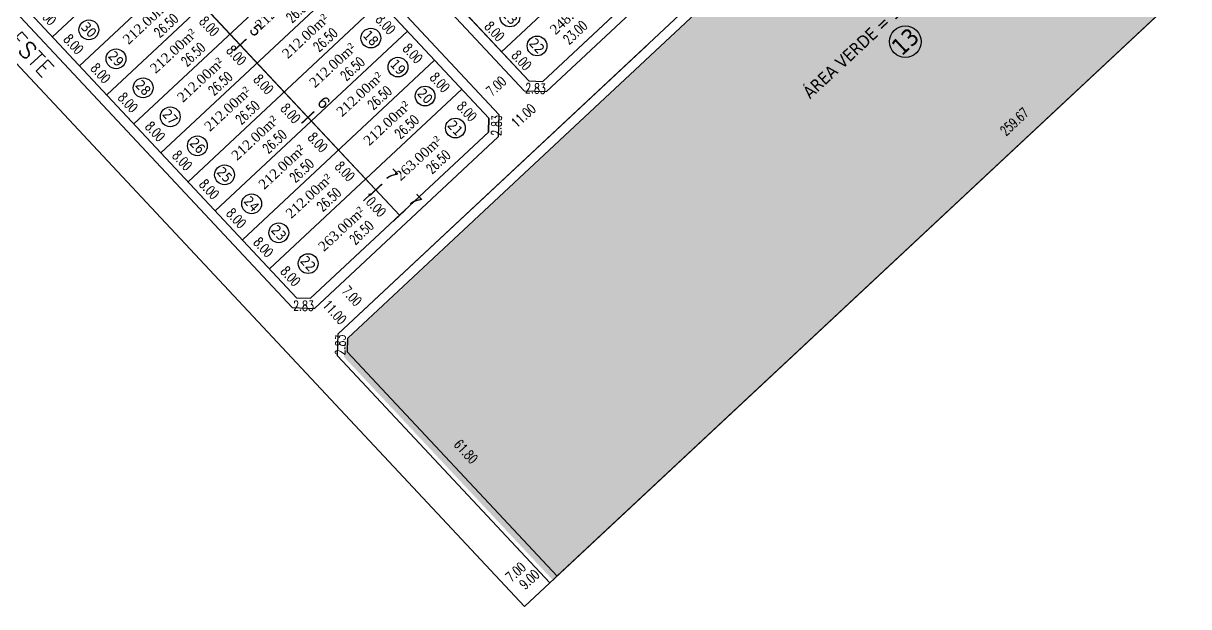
# Model space of a CAD drawing. Header units: metres. Extents: x 436314 to 439216, y 9612307 to 9615043.
# Drawn here: x 437279.8 to 437514.5, y 9614523.7 to 9614641.3 of the extents above; entities that cross this region are included whole.
import ezdxf

# ---------------------------------------------------------------- set-up
doc = ezdxf.new("R2010")
doc.units = ezdxf.units.M
doc.header["$PDMODE"] = 35
doc.header["$PDSIZE"] = 0.1
doc.linetypes.add('ACAD_ISO02W100', pattern=[15, 12, -3])
for name, color, linetype in [('ADUTORA', 90, 'Continuous'), ('AREA', 7, 'Continuous'), ('Auxiliar', 7, 'Continuous'), ('COTAS', 10, 'Continuous'), ('Eixo Acesso', 2, 'ACAD_ISO02W100'), ('Estacas', 7, 'Continuous'), ('Layer3', 1, 'Continuous'), ('M_FIO', 32, 'Continuous'), ('ÁREA', 7, 'Continuous')]:
    doc.layers.add(name, color=color, linetype=linetype)
doc.layers.add('Borda da Terraplenagem', color=7, linetype='Continuous', lineweight=13)
doc.layers.get('0').off()
doc.styles.add('ARIAL', font='arial.ttf')
doc.styles.add('COTAS', font='romans.shx', dxfattribs={"width": 0.7})
doc.styles.add('symplex', font='simplex.shx', dxfattribs={"bigfont": 'bigfont.shx'})
doc.styles.add('tahoma', font='tahoma.ttf')
doc.styles.add('ÁREA', font='times.ttf', dxfattribs={"height": 2})
doc.dimstyles.new('C-75', dxfattribs={"dimtxt": 2, "dimasz": 0.2, "dimexe": 0, "dimexo": 0, "dimgap": 1, "dimtad": 0, "dimzin": 4, "dimdsep": 46, "dimtxsty": 'COTAS', "dimblk1": 'BOL-COT', "dimblk2": 'BOL-COT', "dimsah": 1, "dimcen": 0.1, "dimse1": 1, "dimse2": 1, "dimsd1": 1, "dimsd2": 1, "dimclrd": 8, "dimclre": 256, "dimclrt": 256, "dimaunit": 1, "dimadec": 3, "dimazin": 0, "dimtfac": 0.5, "dimtix": 1, "dimtmove": 0, "dimatfit": 3, "dimldrblk": 'BOL-COT', "dimfxl": 1, "dimtolj": 1, "dimtzin": 0, "dimarcsym": 0})

# ---------------------------------------------------------------- blocks, each defined once
blk = doc.blocks.new('Est')
at = {"const_width": 0.2}
blk.add_lwpolyline([(0, -1.2), (0, 1.2)], dxfattribs=at)
blk = doc.blocks.new('*D128')
at = {"layer": 'Defpoints', "color": 0, "transparency": 16777216}
for p in [(2435.57, 1085.55), (2435.57, 1077.55), (2437.36, 1077.55)]:
    blk.add_point(p, dxfattribs=at)
at = {"layer": 'Layer3', "transparency": 16777216, "insert": (2437.36, 1081.55), "char_height": 2, "attachment_point": 5, "rotation": 270.002, "style": 'COTAS'}
blk.add_mtext('\\A1;8.00', dxfattribs=at)
blk = doc.blocks.new('BOL-COT')
at = {"layer": 'COTAS'}
for p, q in [((-2, 0), (2, 0)), ((0, -3), (0, 3))]:
    blk.add_line(p, q, dxfattribs=at)
blk.add_circle((0, 0), 0.4, dxfattribs=at)
blk = doc.blocks.new('*D129')
at = {"layer": 'Defpoints', "color": 0, "transparency": 16777216}
for p in [(2435.57, 1077.55), (2435.57, 1069.55), (2437.36, 1069.55)]:
    blk.add_point(p, dxfattribs=at)
at = {"layer": 'Layer3', "transparency": 16777216, "insert": (2437.36, 1073.55), "char_height": 2, "attachment_point": 5, "rotation": 270.002, "style": 'COTAS'}
blk.add_mtext('\\A1;8.00', dxfattribs=at)
blk = doc.blocks.new('*D130')
at = {"layer": 'Defpoints', "color": 0, "transparency": 16777216}
for p in [(2435.57, 1069.55), (2435.57, 1061.55), (2437.36, 1061.55)]:
    blk.add_point(p, dxfattribs=at)
at = {"layer": 'Layer3', "transparency": 16777216, "insert": (2437.36, 1065.55), "char_height": 2, "attachment_point": 5, "rotation": 270.002, "style": 'COTAS'}
blk.add_mtext('\\A1;8.00', dxfattribs=at)
blk = doc.blocks.new('*D131')
at = {"layer": 'Defpoints', "color": 0, "transparency": 16777216}
for p in [(2435.57, 1061.48), (2435.57, 1053.48), (2437.36, 1053.48)]:
    blk.add_point(p, dxfattribs=at)
at = {"layer": 'Layer3', "transparency": 16777216, "insert": (2437.36, 1057.48), "char_height": 2, "attachment_point": 5, "rotation": 270.002, "style": 'COTAS'}
blk.add_mtext('\\A1;8.00', dxfattribs=at)
blk = doc.blocks.new('*D132')
at = {"layer": 'Defpoints', "color": 0, "transparency": 16777216}
for p in [(2435.57, 1053.48), (2435.57, 1045.48), (2437.36, 1045.48)]:
    blk.add_point(p, dxfattribs=at)
at = {"layer": 'Layer3', "transparency": 16777216, "insert": (2437.36, 1049.48), "char_height": 2, "attachment_point": 5, "rotation": 270.002, "style": 'COTAS'}
blk.add_mtext('\\A1;8.00', dxfattribs=at)
blk = doc.blocks.new('*D133')
at = {"layer": 'Defpoints', "color": 0, "transparency": 16777216}
for p in [(2435.57, 1045.48), (2435.57, 1037.48), (2437.36, 1037.48)]:
    blk.add_point(p, dxfattribs=at)
at = {"layer": 'Layer3', "transparency": 16777216, "insert": (2437.36, 1041.48), "char_height": 2, "attachment_point": 5, "rotation": 270.002, "style": 'COTAS'}
blk.add_mtext('\\A1;8.00', dxfattribs=at)
blk = doc.blocks.new('*D134')
at = {"layer": 'Defpoints', "color": 0, "transparency": 16777216}
for p in [(2435.57, 1037.55), (2435.57, 1029.55), (2437.36, 1029.55)]:
    blk.add_point(p, dxfattribs=at)
at = {"layer": 'Layer3', "transparency": 16777216, "insert": (2437.36, 1033.55), "char_height": 2, "attachment_point": 5, "rotation": 270.002, "style": 'COTAS'}
blk.add_mtext('\\A1;8.00', dxfattribs=at)
blk = doc.blocks.new('*D135')
at = {"layer": 'Defpoints', "color": 0, "transparency": 16777216}
for p in [(2435.57, 1029.55), (2435.57, 1021.55), (2437.36, 1021.55)]:
    blk.add_point(p, dxfattribs=at)
at = {"layer": 'Layer3', "transparency": 16777216, "insert": (2437.36, 1025.55), "char_height": 2, "attachment_point": 5, "rotation": 270.002, "style": 'COTAS'}
blk.add_mtext('\\A1;8.00', dxfattribs=at)
blk = doc.blocks.new('*D136')
at = {"layer": 'Defpoints', "color": 0, "transparency": 16777216}
for p in [(2435.57, 1021.55), (2435.57, 1013.55), (2437.36, 1013.55)]:
    blk.add_point(p, dxfattribs=at)
at = {"layer": 'Layer3', "transparency": 16777216, "insert": (2437.36, 1017.55), "char_height": 2, "attachment_point": 5, "rotation": 270.002, "style": 'COTAS'}
blk.add_mtext('\\A1;8.00', dxfattribs=at)
blk = doc.blocks.new('*D137')
at = {"layer": 'Defpoints', "color": 0, "transparency": 16777216}
for p in [(2435.57, 1013.55), (2435.57, 1005.55), (2437.36, 1005.55)]:
    blk.add_point(p, dxfattribs=at)
at = {"layer": 'Layer3', "transparency": 16777216, "insert": (2437.36, 1009.55), "char_height": 2, "attachment_point": 5, "rotation": 270.002, "style": 'COTAS'}
blk.add_mtext('\\A1;8.00', dxfattribs=at)
blk = doc.blocks.new('*D148')
at = {"layer": 'Defpoints', "color": 0, "transparency": 16777216}
for p in [(2488.28, 1037.54), (2486, 1029.54), (2488.28, 1029.54)]:
    blk.add_point(p, dxfattribs=at)
at = {"layer": 'Layer3', "transparency": 16777216, "insert": (2486, 1033.54), "char_height": 2, "attachment_point": 5, "rotation": 270.002, "style": 'COTAS'}
blk.add_mtext('\\A1;8.00', dxfattribs=at)
blk = doc.blocks.new('*D149')
at = {"layer": 'Defpoints', "color": 0, "transparency": 16777216}
for p in [(2488.28, 1029.54), (2486, 1021.54), (2488.28, 1021.54)]:
    blk.add_point(p, dxfattribs=at)
at = {"layer": 'Layer3', "transparency": 16777216, "insert": (2486, 1025.54), "char_height": 2, "attachment_point": 5, "rotation": 270.002, "style": 'COTAS'}
blk.add_mtext('\\A1;8.00', dxfattribs=at)
blk = doc.blocks.new('*D150')
at = {"layer": 'Defpoints', "color": 0, "transparency": 16777216}
for p in [(2488.28, 1021.54), (2486, 1013.54), (2488.28, 1013.54)]:
    blk.add_point(p, dxfattribs=at)
at = {"layer": 'Layer3', "transparency": 16777216, "insert": (2486, 1017.54), "char_height": 2, "attachment_point": 5, "rotation": 270.002, "style": 'COTAS'}
blk.add_mtext('\\A1;8.00', dxfattribs=at)
blk = doc.blocks.new('*D151')
at = {"layer": 'Defpoints', "color": 0, "transparency": 16777216}
for p in [(2488.28, 1013.54), (2486, 1005.54), (2488.28, 1005.54)]:
    blk.add_point(p, dxfattribs=at)
at = {"layer": 'Layer3', "transparency": 16777216, "insert": (2486, 1009.54), "char_height": 2, "attachment_point": 5, "rotation": 270.002, "style": 'COTAS'}
blk.add_mtext('\\A1;8.00', dxfattribs=at)
blk = doc.blocks.new('*D152')
at = {"layer": 'Defpoints', "color": 0, "transparency": 16777216}
for p in [(2457.27, 1013.52), (2457.27, 1003.52), (2459.49, 1003.52)]:
    blk.add_point(p, dxfattribs=at)
at = {"layer": 'Layer3', "transparency": 16777216, "insert": (2459.49, 1008.59), "char_height": 2, "attachment_point": 5, "rotation": 270.002, "style": 'COTAS'}
blk.add_mtext('\\A1;10.00', dxfattribs=at)
blk = doc.blocks.new('*D153')
at = {"layer": 'Defpoints', "color": 0, "transparency": 16777216}
for p in [(2457.27, 1021.52), (2457.27, 1013.52), (2459.8, 1013.52)]:
    blk.add_point(p, dxfattribs=at)
at = {"layer": 'Layer3', "transparency": 16777216, "insert": (2459.8, 1017.52), "char_height": 2, "attachment_point": 5, "rotation": 270.002, "style": 'COTAS'}
blk.add_mtext('\\A1;8.00', dxfattribs=at)
blk = doc.blocks.new('*D154')
at = {"layer": 'Defpoints', "color": 0, "transparency": 16777216}
for p in [(2457.27, 1029.52), (2457.27, 1021.52), (2459.8, 1021.52)]:
    blk.add_point(p, dxfattribs=at)
at = {"layer": 'Layer3', "transparency": 16777216, "insert": (2459.8, 1025.52), "char_height": 2, "attachment_point": 5, "rotation": 270.002, "style": 'COTAS'}
blk.add_mtext('\\A1;8.00', dxfattribs=at)
blk = doc.blocks.new('*D155')
at = {"layer": 'Defpoints', "color": 0, "transparency": 16777216}
for p in [(2457.27, 1037.52), (2457.27, 1029.52), (2459.8, 1029.52)]:
    blk.add_point(p, dxfattribs=at)
at = {"layer": 'Layer3', "transparency": 16777216, "insert": (2459.8, 1033.52), "char_height": 2, "attachment_point": 5, "rotation": 270.002, "style": 'COTAS'}
blk.add_mtext('\\A1;8.00', dxfattribs=at)
blk = doc.blocks.new('*D156')
at = {"layer": 'Defpoints', "color": 0, "transparency": 16777216}
for p in [(2457.27, 1045.52), (2457.27, 1037.52), (2459.8, 1037.52)]:
    blk.add_point(p, dxfattribs=at)
at = {"layer": 'Layer3', "transparency": 16777216, "insert": (2459.8, 1041.52), "char_height": 2, "attachment_point": 5, "rotation": 270.002, "style": 'COTAS'}
blk.add_mtext('\\A1;8.00', dxfattribs=at)
blk = doc.blocks.new('*D157')
at = {"layer": 'Defpoints', "color": 0, "transparency": 16777216}
for p in [(2457.27, 1053.52), (2457.27, 1045.52), (2459.8, 1045.52)]:
    blk.add_point(p, dxfattribs=at)
at = {"layer": 'Layer3', "transparency": 16777216, "insert": (2459.8, 1049.52), "char_height": 2, "attachment_point": 5, "rotation": 270.002, "style": 'COTAS'}
blk.add_mtext('\\A1;8.00', dxfattribs=at)
blk = doc.blocks.new('*D158')
at = {"layer": 'Defpoints', "color": 0, "transparency": 16777216}
for p in [(2457.27, 1061.52), (2457.27, 1053.52), (2459.8, 1053.52)]:
    blk.add_point(p, dxfattribs=at)
at = {"layer": 'Layer3', "transparency": 16777216, "insert": (2459.8, 1057.52), "char_height": 2, "attachment_point": 5, "rotation": 270.002, "style": 'COTAS'}
blk.add_mtext('\\A1;8.00', dxfattribs=at)
blk = doc.blocks.new('*D191')
at = {"layer": 'Defpoints', "color": 0, "transparency": 16777216}
for p in [(2466.81, 1071.59), (2440.31, 1069.54), (2466.81, 1069.54)]:
    blk.add_point(p, dxfattribs=at)
at = {"layer": 'Layer3', "transparency": 16777216, "insert": (2453.56, 1071.59), "char_height": 2, "attachment_point": 5, "rotation": 0.002, "style": 'COTAS'}
blk.add_mtext('\\A1;26.50', dxfattribs=at)
blk = doc.blocks.new('*D193')
at = {"layer": 'Defpoints', "color": 0, "transparency": 16777216}
for p in [(2466.81, 1063.59), (2440.31, 1061.54), (2466.81, 1061.54)]:
    blk.add_point(p, dxfattribs=at)
at = {"layer": 'Layer3', "transparency": 16777216, "insert": (2453.56, 1063.59), "char_height": 2, "attachment_point": 5, "rotation": 0.002, "style": 'COTAS'}
blk.add_mtext('\\A1;26.50', dxfattribs=at)
blk = doc.blocks.new('*D194')
at = {"layer": 'Defpoints', "color": 0, "transparency": 16777216}
for p in [(2488.28, 1055.59), (2461.78, 1053.54), (2488.28, 1053.54)]:
    blk.add_point(p, dxfattribs=at)
at = {"layer": 'Layer3', "transparency": 16777216, "insert": (2475.03, 1055.59), "char_height": 2, "attachment_point": 5, "rotation": 0.002, "style": 'COTAS'}
blk.add_mtext('\\A1;26.50', dxfattribs=at)
blk = doc.blocks.new('*D195')
at = {"layer": 'Defpoints', "color": 0, "transparency": 16777216}
for p in [(2466.81, 1055.59), (2440.31, 1053.54), (2466.81, 1053.54)]:
    blk.add_point(p, dxfattribs=at)
at = {"layer": 'Layer3', "transparency": 16777216, "insert": (2453.56, 1055.59), "char_height": 2, "attachment_point": 5, "rotation": 0.002, "style": 'COTAS'}
blk.add_mtext('\\A1;26.50', dxfattribs=at)
blk = doc.blocks.new('*D196')
at = {"layer": 'Defpoints', "color": 0, "transparency": 16777216}
for p in [(2488.28, 1047.59), (2461.78, 1045.54), (2488.28, 1045.54)]:
    blk.add_point(p, dxfattribs=at)
at = {"layer": 'Layer3', "transparency": 16777216, "insert": (2475.03, 1047.59), "char_height": 2, "attachment_point": 5, "rotation": 0.002, "style": 'COTAS'}
blk.add_mtext('\\A1;26.50', dxfattribs=at)
blk = doc.blocks.new('*D197')
at = {"layer": 'Defpoints', "color": 0, "transparency": 16777216}
for p in [(2466.81, 1047.59), (2440.31, 1045.54), (2466.81, 1045.54)]:
    blk.add_point(p, dxfattribs=at)
at = {"layer": 'Layer3', "transparency": 16777216, "insert": (2453.56, 1047.59), "char_height": 2, "attachment_point": 5, "rotation": 0.002, "style": 'COTAS'}
blk.add_mtext('\\A1;26.50', dxfattribs=at)
blk = doc.blocks.new('*D198')
at = {"layer": 'Defpoints', "color": 0, "transparency": 16777216}
for p in [(2461.78, 1037.54), (2488.28, 1039.59), (2488.28, 1037.54)]:
    blk.add_point(p, dxfattribs=at)
at = {"layer": 'Layer3', "transparency": 16777216, "insert": (2475.03, 1039.59), "char_height": 2, "attachment_point": 5, "rotation": 0.002, "style": 'COTAS'}
blk.add_mtext('\\A1;26.50', dxfattribs=at)
blk = doc.blocks.new('*D199')
at = {"layer": 'Defpoints', "color": 0, "transparency": 16777216}
for p in [(2440.31, 1037.54), (2466.81, 1039.59), (2466.81, 1037.54)]:
    blk.add_point(p, dxfattribs=at)
at = {"layer": 'Layer3', "transparency": 16777216, "insert": (2453.56, 1039.59), "char_height": 2, "attachment_point": 5, "rotation": 0.002, "style": 'COTAS'}
blk.add_mtext('\\A1;26.50', dxfattribs=at)
blk = doc.blocks.new('*D200')
at = {"layer": 'Defpoints', "color": 0, "transparency": 16777216}
for p in [(2488.28, 1031.59), (2461.78, 1029.54), (2488.28, 1029.54)]:
    blk.add_point(p, dxfattribs=at)
at = {"layer": 'Layer3', "transparency": 16777216, "insert": (2475.03, 1031.59), "char_height": 2, "attachment_point": 5, "rotation": 0.002, "style": 'COTAS'}
blk.add_mtext('\\A1;26.50', dxfattribs=at)
blk = doc.blocks.new('*D201')
at = {"layer": 'Defpoints', "color": 0, "transparency": 16777216}
for p in [(2466.81, 1031.59), (2440.31, 1029.54), (2466.81, 1029.54)]:
    blk.add_point(p, dxfattribs=at)
at = {"layer": 'Layer3', "transparency": 16777216, "insert": (2453.56, 1031.59), "char_height": 2, "attachment_point": 5, "rotation": 0.002, "style": 'COTAS'}
blk.add_mtext('\\A1;26.50', dxfattribs=at)
blk = doc.blocks.new('*D202')
at = {"layer": 'Defpoints', "color": 0, "transparency": 16777216}
for p in [(2488.28, 1023.59), (2461.78, 1021.54), (2488.28, 1021.54)]:
    blk.add_point(p, dxfattribs=at)
at = {"layer": 'Layer3', "transparency": 16777216, "insert": (2475.03, 1023.59), "char_height": 2, "attachment_point": 5, "rotation": 0.002, "style": 'COTAS'}
blk.add_mtext('\\A1;26.50', dxfattribs=at)
blk = doc.blocks.new('*D203')
at = {"layer": 'Defpoints', "color": 0, "transparency": 16777216}
for p in [(2466.81, 1023.59), (2440.32, 1021.54), (2466.81, 1021.54)]:
    blk.add_point(p, dxfattribs=at)
at = {"layer": 'Layer3', "transparency": 16777216, "insert": (2453.56, 1023.59), "char_height": 2, "attachment_point": 5, "rotation": 0.002, "style": 'COTAS'}
blk.add_mtext('\\A1;26.50', dxfattribs=at)
blk = doc.blocks.new('*D204')
at = {"layer": 'Defpoints', "color": 0, "transparency": 16777216}
for p in [(2488.28, 1015.59), (2461.78, 1013.54), (2488.28, 1013.54)]:
    blk.add_point(p, dxfattribs=at)
at = {"layer": 'Layer3', "transparency": 16777216, "insert": (2475.03, 1015.59), "char_height": 2, "attachment_point": 5, "rotation": 0.002, "style": 'COTAS'}
blk.add_mtext('\\A1;26.50', dxfattribs=at)
blk = doc.blocks.new('*D205')
at = {"layer": 'Defpoints', "color": 0, "transparency": 16777216}
for p in [(2466.82, 1015.59), (2440.32, 1013.54), (2466.82, 1013.54)]:
    blk.add_point(p, dxfattribs=at)
at = {"layer": 'Layer3', "transparency": 16777216, "insert": (2453.57, 1015.59), "char_height": 2, "attachment_point": 5, "rotation": 0.002, "style": 'COTAS'}
blk.add_mtext('\\A1;26.50', dxfattribs=at)
blk = doc.blocks.new('*D206')
at = {"layer": 'Defpoints', "color": 0, "transparency": 16777216}
for p in [(2488.1, 1006.1), (2461.6, 1004.05), (2488.1, 1004.05)]:
    blk.add_point(p, dxfattribs=at)
at = {"layer": 'Layer3', "transparency": 16777216, "insert": (2474.85, 1006.1), "char_height": 2, "attachment_point": 5, "rotation": 0.002, "style": 'COTAS'}
blk.add_mtext('\\A1;26.50', dxfattribs=at)
blk = doc.blocks.new('*D207')
at = {"layer": 'Defpoints', "color": 0, "transparency": 16777216}
for p in [(2467.06, 1006.24), (2440.56, 1004.19), (2467.06, 1004.2)]:
    blk.add_point(p, dxfattribs=at)
at = {"layer": 'Layer3', "transparency": 16777216, "insert": (2453.81, 1006.24), "char_height": 2, "attachment_point": 5, "rotation": 0.002, "style": 'COTAS'}
blk.add_mtext('\\A1;26.50', dxfattribs=at)
blk = doc.blocks.new('*D344')
at = {"layer": 'Defpoints', "color": 0, "transparency": 16777216}
for p in [(2499.28, 1021.55), (2499.28, 1013.55), (2501.07, 1013.55)]:
    blk.add_point(p, dxfattribs=at)
at = {"layer": 'Layer3', "transparency": 16777216, "insert": (2501.07, 1017.55), "char_height": 2, "attachment_point": 5, "rotation": 270.002, "style": 'COTAS'}
blk.add_mtext('\\A1;8.00', dxfattribs=at)
blk = doc.blocks.new('*D346')
at = {"layer": 'Defpoints', "color": 0, "transparency": 16777216}
for p in [(2524.28, 1015.58), (2499.28, 1013.54), (2524.28, 1013.55)]:
    blk.add_point(p, dxfattribs=at)
at = {"layer": 'Layer3', "transparency": 16777216, "insert": (2511.78, 1015.58), "char_height": 2, "attachment_point": 5, "rotation": 0.0222, "style": 'COTAS'}
blk.add_mtext('\\A1;25.00', dxfattribs=at)
blk = doc.blocks.new('*D349')
at = {"layer": 'Defpoints', "color": 0, "transparency": 16777216}
for p in [(2499.28, 1013.55), (2499.28, 1005.55), (2501.07, 1005.55)]:
    blk.add_point(p, dxfattribs=at)
at = {"layer": 'Layer3', "transparency": 16777216, "insert": (2501.07, 1009.55), "char_height": 2, "attachment_point": 5, "rotation": 270.002, "style": 'COTAS'}
blk.add_mtext('\\A1;8.00', dxfattribs=at)
blk = doc.blocks.new('*D350')
at = {"layer": 'Defpoints', "color": 0, "transparency": 16777216}
for p in [(2524.28, 1006.3), (2501.28, 1003.55), (2524.28, 1003.55)]:
    blk.add_point(p, dxfattribs=at)
at = {"layer": 'Layer3', "transparency": 16777216, "insert": (2512.78, 1006.3), "char_height": 2, "attachment_point": 5, "rotation": 0.002, "style": 'COTAS'}
blk.add_mtext('\\A1;23.00', dxfattribs=at)
blk = doc.blocks.new('*D356')
at = {"layer": 'Defpoints', "color": 0, "transparency": 16777216}
for p in [(2499.28, 1005.55), (2500.23, 1002.5), (2501.28, 1003.55)]:
    blk.add_point(p, dxfattribs=at)
at = {"layer": 'Layer3', "transparency": 16777216, "insert": (2499.23, 1003.5), "char_height": 2, "attachment_point": 5, "rotation": 315.002, "style": 'COTAS'}
blk.add_mtext('\\A1;2.83', dxfattribs=at)
blk = doc.blocks.new('*D357')
at = {"layer": 'Defpoints', "color": 0, "transparency": 16777216}
for p in [(2488.28, 1005.54), (2486.28, 1003.54), (2489.4, 1004.43)]:
    blk.add_point(p, dxfattribs=at)
at = {"layer": 'Layer3', "transparency": 16777216, "insert": (2488.4, 1003.43), "char_height": 2, "attachment_point": 5, "rotation": 45.002, "style": 'COTAS'}
blk.add_mtext('\\A1;2.83', dxfattribs=at)
blk = doc.blocks.new('*D358')
at = {"layer": 'Defpoints', "color": 0, "transparency": 16777216}
for p in [(2435.28, 1005.54), (2436.25, 1002.45), (2437.34, 1003.6)]:
    blk.add_point(p, dxfattribs=at)
at = {"layer": 'Layer3', "transparency": 16777216, "insert": (2435.22, 1003.42), "char_height": 2, "attachment_point": 5, "rotation": 316.6421, "style": 'COTAS'}
blk.add_mtext('\\A1;2.83', dxfattribs=at)
blk = doc.blocks.new('*D840')
at = {"layer": 'Defpoints', "color": 0, "transparency": 16777216}
for p in [(2435.28, 990.54), (2435.28, 928.74), (2439.04, 928.74)]:
    blk.add_point(p, dxfattribs=at)
at = {"layer": 'Layer3', "transparency": 16777216, "insert": (2439.04, 959.64), "char_height": 2, "attachment_point": 5, "rotation": 270.002, "style": 'COTAS'}
blk.add_mtext('\\A1;61.80', dxfattribs=at)
blk = doc.blocks.new('*D841')
at = {"layer": 'Defpoints', "color": 0, "transparency": 16777216}
for p in [(2434.24, 991.58), (2435.28, 990.54), (2437.28, 992.54)]:
    blk.add_point(p, dxfattribs=at)
at = {"layer": 'Layer3', "transparency": 16777216, "insert": (2435.24, 992.58), "char_height": 2, "attachment_point": 5, "rotation": 45.002, "style": 'COTAS'}
blk.add_mtext('\\A1;2.83', dxfattribs=at)
blk = doc.blocks.new('*D869')
at = {"layer": 'Defpoints', "color": 0, "transparency": 16777216}
for p in [(2435.28, 932.1), (2426.28, 928.74), (2435.28, 928.74)]:
    blk.add_point(p, dxfattribs=at)
at = {"layer": 'Layer3', "transparency": 16777216, "insert": (2430.78, 932.1), "char_height": 2, "attachment_point": 5, "rotation": 0.002, "style": 'COTAS'}
blk.add_mtext('\\A1;9.00', dxfattribs=at)
blk = doc.blocks.new('*D870')
at = {"layer": 'Defpoints', "color": 0, "transparency": 16777216}
for p in [(2426.28, 935.63), (2433.28, 935.59), (2433.28, 935.03)]:
    blk.add_point(p, dxfattribs=at)
at = {"layer": 'Layer3', "transparency": 16777216, "insert": (2429.78, 935.05), "char_height": 2, "attachment_point": 5, "rotation": 359.616, "style": 'COTAS'}
blk.add_mtext('\\A1;7.00', dxfattribs=at)
blk = doc.blocks.new('*D885')
at = {"layer": 'Defpoints', "color": 0, "transparency": 16777216}
for p in [(2488.28, 1005.65), (2499.28, 1005.55), (2499.23, 1001.12)]:
    blk.add_point(p, dxfattribs=at)
at = {"layer": 'Layer3', "transparency": 16777216, "insert": (2493.73, 1001.18), "char_height": 2, "attachment_point": 5, "rotation": 359.4357, "style": 'COTAS'}
blk.add_mtext('\\A1;11.00', dxfattribs=at)
blk = doc.blocks.new('*D886')
at = {"layer": 'Defpoints', "color": 0, "transparency": 16777216}
for p in [(2490.28, 1009.26), (2497.28, 1009.26), (2497.28, 1009.26)]:
    blk.add_point(p, dxfattribs=at)
at = {"layer": 'Layer3', "transparency": 16777216, "insert": (2493.78, 1009.26), "char_height": 2, "attachment_point": 5, "rotation": 0.002, "style": 'COTAS'}
blk.add_mtext('\\A1;7.00', dxfattribs=at)
blk = doc.blocks.new('*D887')
at = {"layer": 'Defpoints', "color": 0, "transparency": 16777216}
for p in [(2437.48, 1001.7), (2437.48, 994.7), (2443.68, 994.7)]:
    blk.add_point(p, dxfattribs=at)
at = {"layer": 'Layer3', "transparency": 16777216, "insert": (2443.68, 998.2), "char_height": 2, "attachment_point": 5, "rotation": 270.002, "style": 'COTAS'}
blk.add_mtext('\\A1;7.00', dxfattribs=at)
blk = doc.blocks.new('*D888')
at = {"layer": 'Defpoints', "color": 0, "transparency": 16777216}
for p in [(2437.24, 1003.7), (2437.24, 992.7), (2438.91, 992.7)]:
    blk.add_point(p, dxfattribs=at)
at = {"layer": 'Layer3', "transparency": 16777216, "insert": (2438.91, 998.2), "char_height": 2, "attachment_point": 5, "rotation": 270.002, "style": 'COTAS'}
blk.add_mtext('\\A1;11.00', dxfattribs=at)
blk = doc.blocks.new('*D908')
at = {"layer": 'Defpoints', "color": 0, "transparency": 16777216}
for p in [(2437.27, 992.53), (2692.95, 992.54), (2692.95, 988.64)]:
    blk.add_point(p, dxfattribs=at)
at = {"layer": 'Layer3', "transparency": 16777216, "insert": (2565.11, 988.64), "char_height": 2, "attachment_point": 5, "rotation": 0.002, "style": 'COTAS'}
blk.add_mtext('\\A1;255.68', dxfattribs=at)
blk = doc.blocks.new('atutu')
at = {"layer": 'Layer3'}
h = blk.add_hatch(dxfattribs=at)
h.set_pattern_fill('AR-SAND', color=85)
h.set_pattern_definition([(37.5, (-475198.4406, -9591283.7162), (-0.0629933581, 1.92682376901), [0, -1.52, 0, -1.7, 0, -1.625]), (7.5, (-475198.4406, -9591283.7162), (1.7697767053, 2.8221460652), [0, -0.82, 0, -1.37, 0, -0.525]), (327.5, (-475199.6706, -9591283.7162), (3.11414186175, 0.00565905354), [0, -0.5, 0, -1.8, 0, -2.35]), (317.5, (-475199.6706, -9591283.7162), (3.0061266046, 0.8776755649), [0, -0.25, 0, -1.18, 0, -1.35])])
h.paths.add_polyline_path([(2436.127, 992.384), (2434.127, 990.384), (2434.129, 928.596), (2693.799, 928.596), (2693.797, 990.394), (2691.797, 992.394)])
h.paths.add_polyline_path([(2562.125, 959.38, -1), (2555.759, 959.38, -1)], flags=0)
h.paths.add_polyline_path([(2559.99, 986.99), (2567.923, 986.991), (2567.923, 989.991), (2559.99, 989.99)], flags=24)
h.paths.add_polyline_path([(2688.788, 962.76), (2688.788, 956.227), (2691.788, 956.227), (2691.788, 962.76)], flags=24)
h.paths.add_polyline_path([(2435.672, 962.751), (2435.672, 956.218), (2438.672, 956.218), (2438.672, 962.751)], flags=24)
h.paths.add_polyline_path([(2555.31, 955.797), (2562.316, 955.797), (2562.315, 963.357), (2555.309, 963.357)], flags=24)
h.paths.add_polyline_path([(2559.997, 931.098), (2567.931, 931.098), (2567.931, 934.098), (2559.997, 934.098)], flags=24)
h.paths.add_polyline_path([(2535.918, 962.316), (2582.059, 962.281), (2582.063, 968.373), (2535.923, 968.409)], flags=24)
h = blk.add_hatch(color=101, dxfattribs=at)
h.dxf.hatch_style = 1
h.set_gradient(color1=(131, 236, 156), color2=(83, 228, 117), one_color=1, tint=0.61)
h.paths.add_polyline_path([(2562.407, 957.357, 1), (2557.779, 961.727, 1)])
at = {"layer": 'Layer3', "color": 0}
for p, q in [((2435.278, 1005.543), (2437.278, 1003.543)), ((2488.278, 1005.545), (2486.278, 1003.545)), ((2499.278, 1005.545), (2501.278, 1003.545)), ((2435.278, 990.543), (2437.278, 992.543))]:
    blk.add_line(p, q, dxfattribs=at)
for points in [[(2829.271, 1186.553), (2863.271, 1186.554), (2863.271, 928.758), (2435.281, 928.759)], [(2461.778, 1003.544), (2461.773, 1150.544)], [(2435.273, 1148.543), (2435.278, 1005.543)], [(2488.273, 1148.545), (2488.278, 1005.545)], [(2499.273, 1148.545), (2499.278, 1005.545)], [(2435.275, 1077.543), (2488.275, 1077.545)], [(2435.276, 1069.543), (2488.276, 1069.545)], [(2435.276, 1061.543), (2488.276, 1061.545)], [(2435.276, 1053.543), (2488.276, 1053.545)], [(2435.276, 1045.543), (2488.276, 1045.545)], [(2435.277, 1037.543), (2488.277, 1037.545)], [(2435.277, 1029.543), (2488.277, 1029.545)], [(2435.277, 1021.543), (2488.277, 1021.545)], [(2435.278, 1013.543), (2488.278, 1013.545)], [(2499.278, 1013.545), (2549.278, 1013.547)], [(2437.278, 1003.543), (2486.278, 1003.545)], [(2501.278, 1003.545), (2547.278, 1003.547)], [(2435.278, 990.543), (2435.281, 928.743)], [(2437.278, 992.543), (2692.948, 992.552)], [(2426.282, 928.758), (2863.281, 928.758)]]:
    blk.add_lwpolyline(points, dxfattribs=at)
for centre, radius in [((2441.605, 1073.564), 1.991), ((2441.606, 1065.564), 1.991), ((2441.606, 1057.564), 1.991), ((2441.606, 1049.564), 1.991), ((2441.607, 1041.564), 1.991), ((2441.607, 1033.564), 1.991), ((2481.947, 1033.565), 1.991), ((2441.607, 1025.564), 1.991), ((2481.947, 1025.565), 1.991), ((2441.607, 1017.564), 1.991), ((2481.947, 1017.565), 1.991), ((2505.317, 1017.557), 1.991), ((2505.317, 1009.557), 1.991), ((2441.696, 1008.994), 1.991), ((2482.015, 1008.698), 1.991), ((2560.093, 959.542), 3.183)]:
    blk.add_circle(centre, radius, dxfattribs=at)
at = {"layer": 'M_FIO'}
for p, q in [((2433.279, 1004.716), (2436.452, 1001.543)), ((2433.279, 1004.716), (2436.452, 1001.543)), ((2490.278, 1004.717), (2487.106, 1001.545)), ((2490.278, 1004.717), (2487.106, 1001.545)), ((2497.278, 1004.717), (2500.45, 1001.545)), ((2497.278, 1004.717), (2500.45, 1001.545)), ((2433.28, 991.384), (2436.45, 994.554)), ((2433.28, 991.384), (2436.45, 994.554))]:
    blk.add_line(p, q, dxfattribs=at)
for points in [[(2426.273, 1186.078), (2426.282, 928.758)], [(2426.273, 1186.078), (2426.282, 928.758)], [(2433.274, 1149.373), (2433.279, 1004.716)], [(2433.274, 1149.373), (2433.279, 1004.716)], [(2490.273, 1149.373), (2490.278, 1004.717)], [(2490.273, 1149.373), (2490.278, 1004.717)], [(2497.273, 1149.374), (2497.278, 1004.717)], [(2497.273, 1149.374), (2497.278, 1004.717)], [(2436.452, 1001.543), (2487.106, 1001.545)], [(2436.452, 1001.543), (2487.106, 1001.545)], [(2500.45, 1001.545), (2548.106, 1001.547)], [(2500.45, 1001.545), (2548.106, 1001.547)], [(2436.45, 994.543), (2534.78, 994.547)], [(2436.45, 994.543), (2521.437, 994.546)], [(2433.28, 991.373), (2433.282, 928.743)], [(2433.28, 991.373), (2433.282, 928.743)]]:
    blk.add_lwpolyline(points, dxfattribs=at)
at = {"layer": 'ADUTORA', "color": 7, "style": 'symplex'}
blk.add_text('AV. CONTORNO OESTE', height=3.2843, rotation=270.02567, dxfattribs=at).set_placement((2428.142, 1120.795))
at = {"layer": 'AREA', "color": 0, "linetype": 'ByBlock', "lineweight": -2, "style": 'tahoma'}
blk.add_text('ÁREA VERDE = 16.562,95m²', height=2.5, rotation=359.95573, dxfattribs=at).set_placement((2538.103, 964.115))
at = {"layer": 'Layer3', "color": 5, "char_height": 2, "attachment_point": 5, "rotation": 270.04973, "style": 'tahoma'}
for s, insert in [('\\A1;30', (2441.605, 1073.564)), ('\\A1;29', (2441.606, 1065.564)), ('\\A1;28', (2441.606, 1057.564)), ('\\A1;27', (2441.606, 1049.564)), ('\\A1;26', (2441.607, 1041.564)), ('\\A1;25', (2441.607, 1033.564)), ('\\A1;18', (2481.947, 1033.565)), ('\\A1;24', (2441.607, 1025.564)), ('\\A1;19', (2481.947, 1025.565)), ('\\A1;23', (2441.607, 1017.564)), ('\\A1;20', (2481.947, 1017.565)), ('\\A1;23', (2505.317, 1017.557)), ('\\A1;22', (2441.696, 1008.994)), ('\\A1;21', (2482.015, 1008.698)), ('\\A1;22', (2505.317, 1009.557))]:
    blk.add_mtext(s, dxfattribs=dict(at, insert=insert))
at = {"layer": 'Layer3', "color": 1, "insert": (2560.093, 959.542), "char_height": 3.5, "attachment_point": 5, "rotation": 0.00204, "style": 'tahoma'}
blk.add_mtext('\\A1;13', dxfattribs=at)
at = {"layer": 'Layer3', "insert": (2565.115, 932.744), "char_height": 2, "attachment_point": 5, "rotation": 0.00204, "style": 'COTAS'}
blk.add_mtext('\\A1;259.67', dxfattribs=at)
at = {"layer": 'ÁREA', "linetype": 'Continuous', "lineweight": -2, "extrusion": (0.026231, -0.000470843, 0.999656), "style": 'ÁREA'}
for s, p in [('212.00m²', (1109.57, -2425.099, 59.091)), ('212.00m²', (1101.571, -2425.243, 59.095)), ('212.00m²', (1093.573, -2425.387, 59.099)), ('212.00m²', (1093.959, -2446.838, 59.662)), ('212.00m²', (1085.574, -2425.531, 59.103)), ('212.00m²', (1085.96, -2446.982, 59.666)), ('212.00m²', (1077.575, -2425.675, 59.106)), ('212.00m²', (1077.961, -2447.126, 59.669)), ('212.00m²', (1069.577, -2425.818, 59.11)), ('212.00m²', (1069.963, -2447.27, 59.673)), ('212.00m²', (1061.578, -2425.962, 59.114)), ('212.00m²', (1061.964, -2447.414, 59.677)), ('263.00m²', (1052.235, -2426.375, 59.125)), ('263.00m²', (1052.469, -2447.405, 59.677)), ('248.00m²', (1053.441, -2490.251, 60.801))]:
    blk.add_text(s, height=2, rotation=271, dxfattribs=at).set_placement(p)
at = {"layer": 'Layer3', "color": 0}
for p1, p2, distance, picture, middle in [((2435.566, 1085.552), (2435.566, 1077.552), 1.792, '*D128', (2437.358, 1081.552)), ((2435.566, 1077.552), (2435.566, 1069.552), 1.792, '*D129', (2437.358, 1073.552)), ((2440.313, 1069.543), (2466.813, 1069.544), 2.046, '*D191', (2453.563, 1071.59)), ((2435.566, 1069.552), (2435.566, 1061.552), 1.792, '*D130', (2437.359, 1065.552)), ((2440.314, 1061.543), (2466.814, 1061.544), 2.046, '*D193', (2453.564, 1063.59)), ((2435.566, 1061.476), (2435.567, 1053.476), 1.792, '*D131', (2437.359, 1057.476)), ((2457.265, 1061.52), (2457.265, 1053.52), 2.531, '*D158', (2459.796, 1057.52)), ((2440.314, 1053.543), (2466.814, 1053.544), 2.046, '*D195', (2453.564, 1055.59)), ((2461.776, 1053.544), (2488.276, 1053.545), 2.046, '*D194', (2475.026, 1055.591)), ((2435.567, 1053.476), (2435.567, 1045.476), 1.792, '*D132', (2437.359, 1049.476)), ((2457.265, 1053.52), (2457.266, 1045.52), 2.531, '*D157', (2459.796, 1049.52)), ((2440.314, 1045.543), (2466.814, 1045.544), 2.046, '*D197', (2453.564, 1047.59)), ((2461.776, 1045.544), (2488.276, 1045.545), 2.046, '*D196', (2475.026, 1047.591)), ((2435.567, 1045.476), (2435.567, 1037.476), 1.792, '*D133', (2437.359, 1041.476)), ((2457.266, 1045.52), (2457.266, 1037.52), 2.531, '*D156', (2459.796, 1041.52)), ((2440.314, 1037.543), (2466.814, 1037.544), 2.046, '*D199', (2453.564, 1039.59)), ((2461.777, 1037.544), (2488.277, 1037.545), 2.046, '*D198', (2475.027, 1039.591)), ((2435.567, 1037.552), (2435.568, 1029.552), 1.792, '*D134', (2437.36, 1033.552)), ((2457.266, 1037.52), (2457.266, 1029.52), 2.531, '*D155', (2459.797, 1033.52)), ((2488.277, 1037.545), (2488.277, 1029.545), -2.28, '*D148', (2485.997, 1033.545)), ((2440.315, 1029.543), (2466.815, 1029.544), 2.046, '*D201', (2453.565, 1031.59)), ((2461.777, 1029.544), (2488.277, 1029.545), 2.046, '*D200', (2475.027, 1031.591)), ((2435.568, 1029.552), (2435.568, 1021.552), 1.792, '*D135', (2437.36, 1025.552)), ((2457.266, 1029.52), (2457.267, 1021.52), 2.531, '*D154', (2459.797, 1025.52)), ((2488.277, 1029.545), (2488.277, 1021.545), -2.28, '*D149', (2485.997, 1025.545)), ((2440.315, 1021.543), (2466.815, 1021.544), 2.046, '*D203', (2453.565, 1023.59)), ((2461.777, 1021.544), (2488.277, 1021.545), 2.046, '*D202', (2475.027, 1023.591)), ((2435.568, 1021.552), (2435.568, 1013.552), 1.792, '*D136', (2437.36, 1017.552)), ((2457.267, 1021.52), (2457.267, 1013.52), 2.531, '*D153', (2459.797, 1017.52)), ((2488.277, 1021.545), (2488.278, 1013.545), -2.28, '*D150', (2485.998, 1017.545)), ((2499.277, 1021.545), (2499.278, 1013.545), 1.792, '*D344', (2501.07, 1017.545)), ((2440.315, 1013.543), (2466.815, 1013.544), 2.046, '*D205', (2453.565, 1015.59)), ((2461.778, 1013.544), (2488.278, 1013.545), 2.046, '*D204', (2475.027, 1015.591)), ((2499.278, 1013.536), (2524.278, 1013.546), 2.035, '*D346', (2511.777, 1015.577)), ((2435.568, 1013.552), (2435.568, 1005.552), 1.792, '*D137', (2437.361, 1009.552)), ((2488.278, 1013.545), (2488.278, 1005.545), -2.274, '*D151', (2486.004, 1009.545)), ((2499.278, 1013.545), (2499.278, 1005.545), 1.792, '*D349', (2501.07, 1009.545)), ((2440.561, 1004.194), (2467.061, 1004.195), 2.046, '*D207', (2453.81, 1006.241)), ((2461.598, 1004.051), (2488.098, 1004.052), 2.046, '*D206', (2474.848, 1006.098)), ((2501.278, 1003.545), (2524.278, 1003.546), 2.75, '*D350', (2512.778, 1006.296)), ((2435.278, 1005.543), (2437.335, 1003.6), -1.582, '*D358', (2435.22, 1003.421)), ((2486.278, 1003.545), (2488.278, 1005.545), -1.58, '*D357', (2488.395, 1003.428)), ((2499.278, 1005.545), (2501.278, 1003.545), -1.478, '*D356', (2499.233, 1003.5)), ((2437.278, 992.543), (2435.278, 990.543), -1.469, '*D841', (2435.24, 992.581)), ((2435.278, 990.543), (2435.281, 928.743), 3.759, '*D840', (2439.039, 959.643)), ((2437.267, 992.531), (2692.948, 992.54), -3.898, '*D908', (2565.108, 988.637)), ((2426.282, 935.634), (2433.282, 935.588), -0.556, '*D870', (2429.778, 935.055)), ((2426.282, 928.743), (2435.281, 928.743), 3.361, '*D869', (2430.781, 932.103))]:
    dim = blk.add_aligned_dim(p1=p1, p2=p2, distance=distance, dimstyle='C-75', dxfattribs=at)
    dim.commit()
    dim.dimension.update_dxf_attribs({"geometry": picture, "text_midpoint": middle})
dim = blk.add_linear_dim(base=(2459.487, 1003.52), p1=(2457.267, 1013.52), p2=(2457.267, 1003.52), angle=270.00204, dimstyle='C-75', dxfattribs=at)
dim.commit()
dim.dimension.update_dxf_attribs({"geometry": '*D152', "text_midpoint": (2459.487, 1008.592), "dimtype": 129})
for p1, p2, distance, picture, middle in [((2490.278, 1009.255), (2497.278, 1009.255), 0, '*D886', (2493.778, 1009.255)), ((2488.278, 1005.654), (2499.278, 1005.545), -4.424, '*D885', (2493.734, 1001.176)), ((2437.239, 1003.696), (2437.24, 992.696), 1.673, '*D888', (2438.913, 998.196)), ((2437.482, 1001.696), (2437.482, 994.696), 6.2, '*D887', (2443.682, 998.196))]:
    dim = blk.add_aligned_dim(p1=p1, p2=p2, distance=distance, dimstyle='C-75', override={"dimfxl": 1.25}, dxfattribs=at)
    dim.commit()
    dim.dimension.update_dxf_attribs({"geometry": picture, "text_midpoint": middle})

msp = doc.modelspace()

# ---------------------------------------------------------------- linework, layer by layer
at = {"layer": 'Auxiliar', "color": 2, "linetype": 'Continuous', "lineweight": -3}
for p, q in [((437381.61, 9614629.66), (437283.94, 9614734.11)), ((437373.57, 9614622.14), (437275.91, 9614726.6)), ((437334.86, 9614585.95), (437237.19, 9614690.41)), ((437384.43, 9614629.56), (437418.03, 9614660.98)), ((437381.61, 9614629.66), (437384.43, 9614629.56)), ((437373.48, 9614619.47), (437373.57, 9614622.14)), ((437337.68, 9614585.85), (437373.47, 9614619.32)), ((437373.47, 9614619.32), (437373.48, 9614619.47)), ((437334.86, 9614585.95), (437337.68, 9614585.85))]:
    msp.add_line(p, q, dxfattribs=at)
at = {"layer": 'Borda da Terraplenagem', "color": 2}
msp.add_lwpolyline([(437334.86, 9614585.95), (437337.68, 9614585.85), (437373.47, 9614619.32), (437373.57, 9614622.14), (437275.91, 9614726.6), (437273.08, 9614726.7), (437237.29, 9614693.23), (437237.19, 9614690.41)], close=True, dxfattribs=at)
at = {"layer": 'Eixo Acesso', "color": 2, "linetype": 'Continuous', "lineweight": -3, "ltscale": 3}
msp.add_line((437255.19, 9614709.96), (437355.58, 9614602.58), dxfattribs=at)

# ---------------------------------------------------------------- block references
at = {"rotation": 43.07140519794264}
msp.add_blockref('atutu', (436242.57, 9612188.32), dxfattribs=at)
at = {"layer": 'Estacas', "color": 7, "linetype": 'Continuous', "lineweight": -3, "xscale": 1.458333333106969, "yscale": 1.458333333106969, "zscale": 1.458333333106969, "rotation": 313.0734422010581}
for p in [(437323.48, 9614636.92), (437337.14, 9614622.31), (437350.8, 9614607.7), (437355.58, 9614602.58)]:
    msp.add_blockref('Est', p, dxfattribs=at)

# ---------------------------------------------------------------- texts
at = {"layer": 'Estacas', "color": 7, "linetype": 'Continuous', "lineweight": -3, "char_height": 2.4, "attachment_point": 8, "rotation": 313.0734, "style": 'ARIAL'}
for s, insert in [('{\\C256;5}', (437325.78, 9614639.07)), ('{\\C256;6}', (437339.44, 9614624.46)), ('{\\C256;7}', (437353.1, 9614609.85)), ('{\\C256;7}', (437357.88, 9614604.74))]:
    msp.add_mtext(s, dxfattribs=dict(at, insert=insert))

doc.saveas('drawing.dxf')
